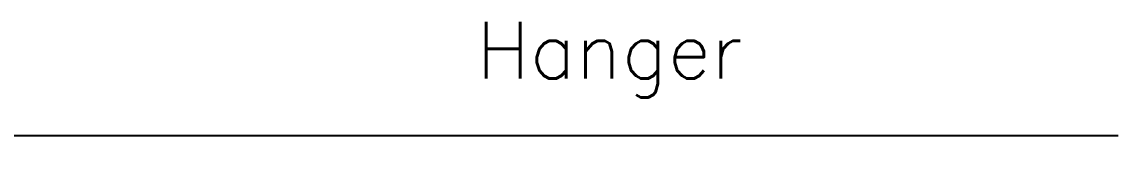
# Model space of a CAD drawing. Header units: inches. Extents: x 4017 to 5703, y -944 to 2840.
# Drawn here: x 4909 to 4967.3, y 1271.3 to 1278.1 of the extents above; entities that cross this region are included whole.
import ezdxf

# ---------------------------------------------------------------- set-up
doc = ezdxf.new("R2010")
doc.units = ezdxf.units.IN
doc.header["$MEASUREMENT"] = 0
doc.layers.get('0').update_dxf_attribs({"color": 5})
doc.layers.add('A-dim-work', color=8, linetype='Continuous')
doc.styles.add('ENGLISH', font='romans.shx', dxfattribs={"height": 2})
doc.styles.get("Standard").update_dxf_attribs({"font": 'arial.ttf'})
doc.dimstyles.new('D-50', dxfattribs={"dimtxt": 11, "dimasz": 0.5, "dimexe": 0.2, "dimexo": 0, "dimgap": 0.8, "dimtad": 0, "dimdec": 0, "dimdsep": 46, "dimtxsty": 'Standard', "dimblk": 'ar11', "dimcen": 20, "dimdle": 0.1, "dimse1": 1, "dimse2": 1, "dimclrt": 2, "dimadec": 0, "dimazin": 0, "dimtfac": 1, "dimtdec": 0, "dimtix": 1, "dimtmove": 2, "dimatfit": 3, "dimfxl": 1, "dimtvp": 1, "dimtolj": 1, "dimlwd": -1, "dimlwe": -1, "dimarcsym": 0})

# ---------------------------------------------------------------- blocks, each defined once
blk = doc.blocks.new('ar11')
for p, q in [((0, 14.887), (0, -14.887)), ((-4.243, -4.243), (4.243, 4.243)), ((-12.405, 0), (12.405, 0))]:
    blk.add_line(p, q)

msp = doc.modelspace()

# ---------------------------------------------------------------- texts
at = {"layer": 'A-dim-work', "color": 6, "lineweight": 40, "ltscale": 20, "insert": (4933.207, 1274.137), "char_height": 3, "attachment_point": 7, "style": 'ENGLISH'}
msp.add_mtext_dynamic_manual_height_columns('Hanger', width=18.1655, gutter_width=300.452, heights=[0], dxfattribs=at)

# ---------------------------------------------------------------- leaders
at = {"layer": 'A-dim-work', "color": 6, "lineweight": 40, "ltscale": 20}
msp.add_leader([(4900.723, 1272.118), (4917.059, 1272.118), (4967.314, 1272.118)], dimstyle='D-50', override={"dimasz": 5, "dimfxl": 1.25, "dimfxlon": 1}, dxfattribs=at)

doc.saveas('drawing.dxf')
